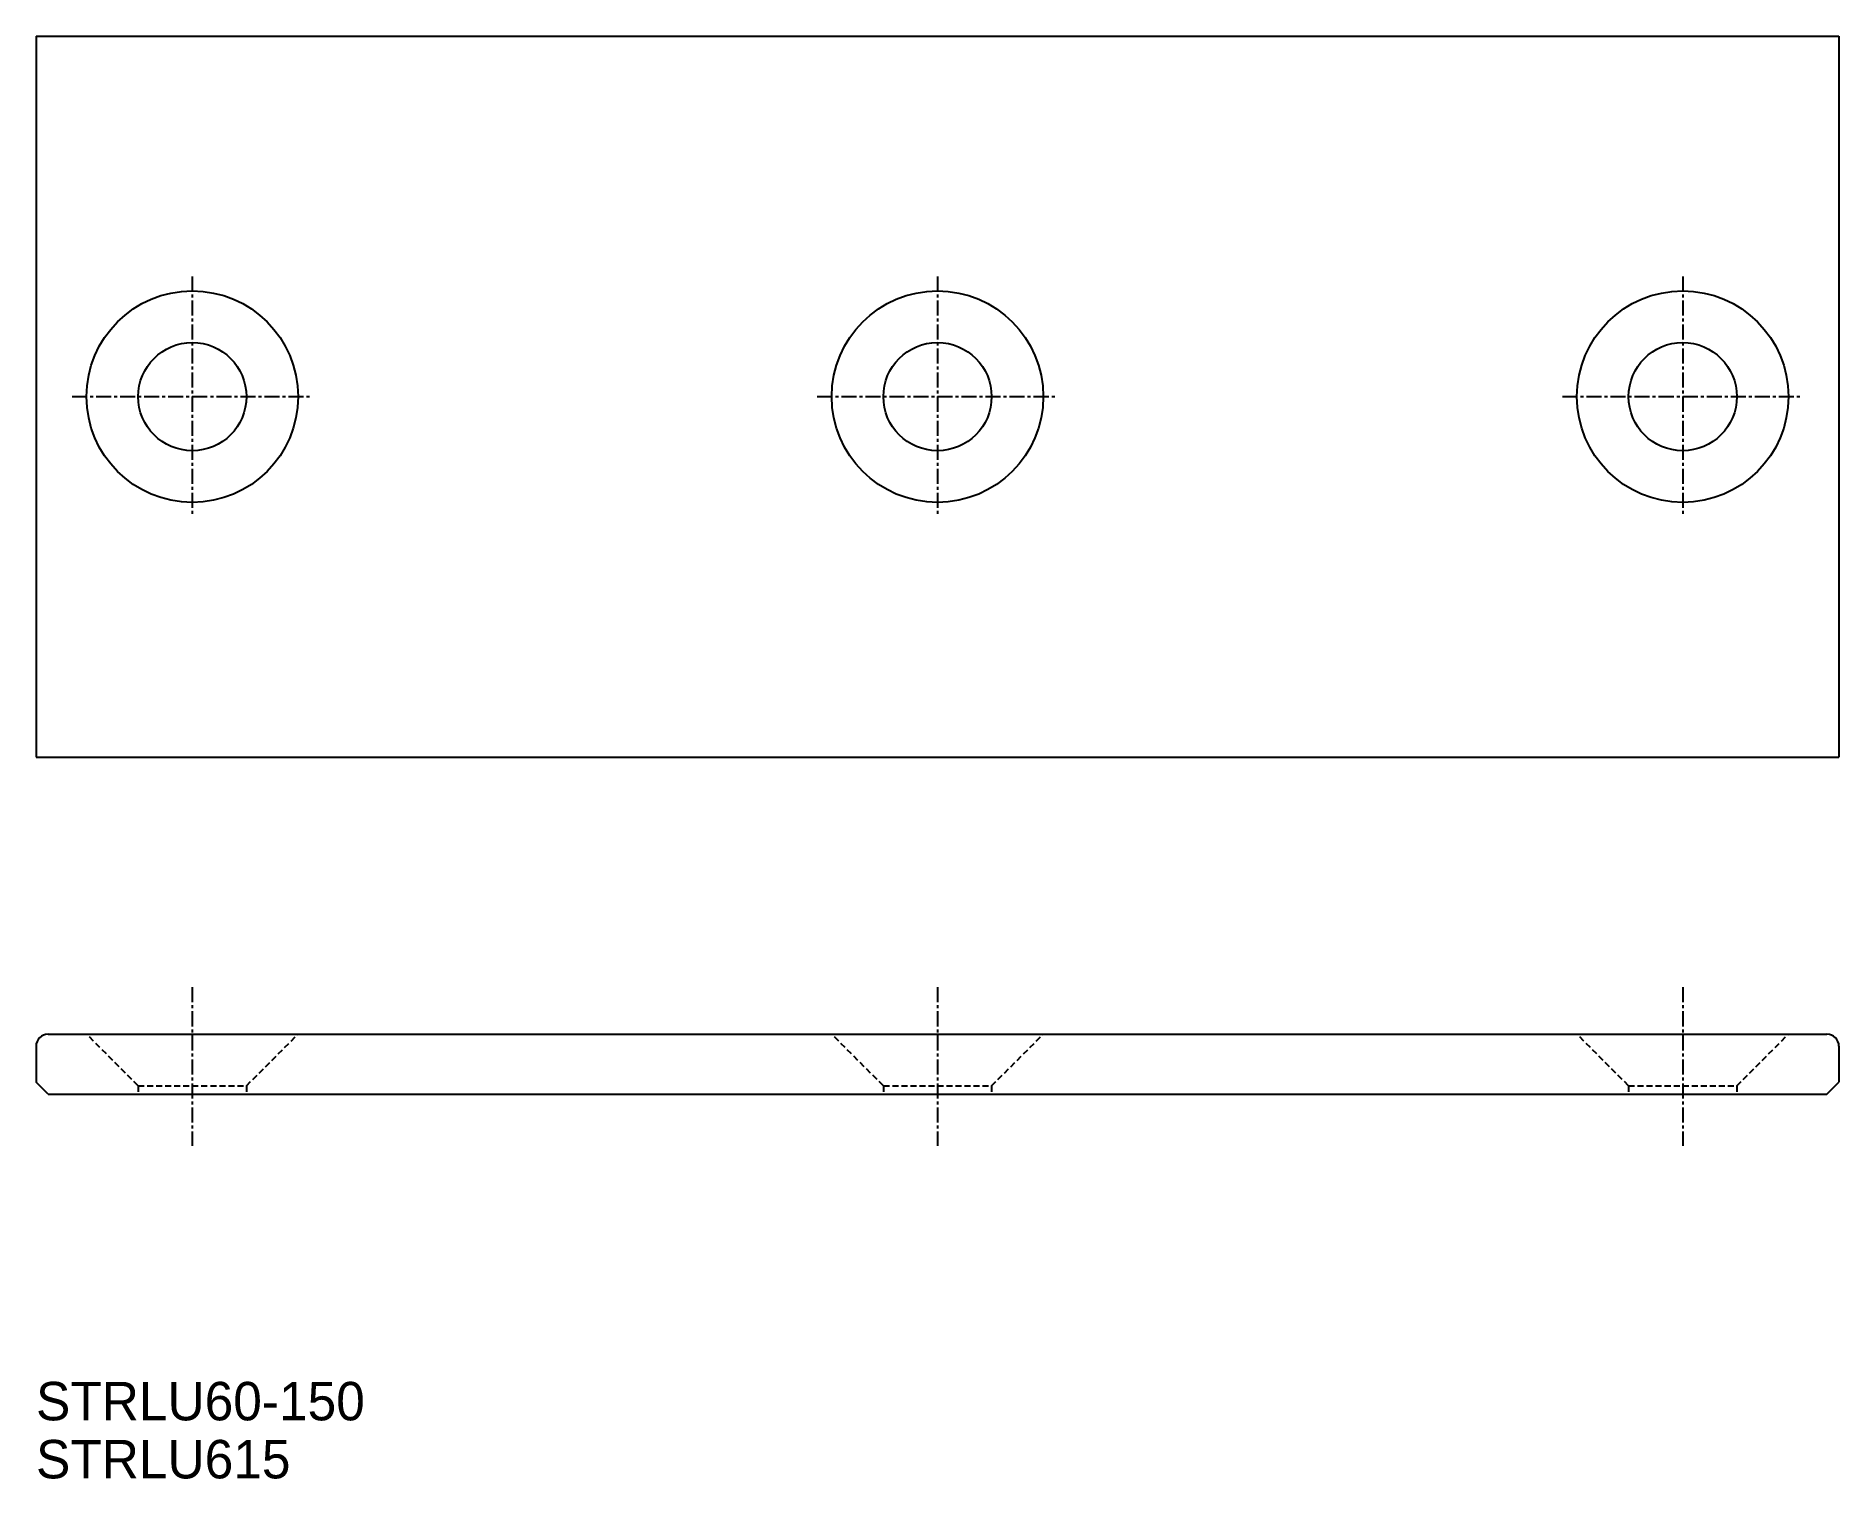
# Model space of a CAD drawing. Extents: x 10 to 160, y 10 to 130.
import ezdxf

# ---------------------------------------------------------------- set-up
doc = ezdxf.new("R2010")
doc.units = 0
doc.linetypes.add('CENTER', pattern=[2, 1.25, -0.25, 0.25, -0.25])
doc.linetypes.add('DASHED', pattern=[0.75, 0.5, -0.25])
doc.layers.get('0').update_dxf_attribs({"linetype": 'CONTINUOUS'})
doc.layers.add('CENTER', color=1, linetype='CENTER')

msp = doc.modelspace()

# ---------------------------------------------------------------- linework, layer by layer
at = {"color": 7, "linetype": 'CONTINUOUS'}
for p, q in [((10, 130), (160, 130)), ((10, 130), (10, 70)), ((160, 130), (160, 70)), ((10, 70), (160, 70)), ((11, 46.96), (159, 46.96)), ((10, 45.96), (10, 42.96)), ((160, 45.96), (160, 42.96)), ((11, 41.96), (10, 42.96)), ((159, 41.96), (160, 42.96)), ((11, 41.96), (159, 41.96))]:
    msp.add_line(p, q, dxfattribs=at)
at = {"color": 3, "linetype": 'DASHED'}
for p, q in [((18.5, 42.66), (14.2, 46.96)), ((27.5, 42.66), (31.8, 46.96)), ((80.5, 42.66), (76.2, 46.96)), ((89.5, 42.66), (93.8, 46.96)), ((142.5, 42.66), (138.2, 46.96)), ((151.5, 42.66), (155.8, 46.96)), ((18.5, 42.66), (27.5, 42.66)), ((18.5, 42.66), (18.5, 41.96)), ((27.5, 42.66), (27.5, 41.96)), ((80.5, 42.66), (80.5, 41.96)), ((80.5, 42.66), (89.5, 42.66)), ((89.5, 42.66), (89.5, 41.96)), ((142.5, 42.66), (151.5, 42.66)), ((142.5, 42.66), (142.5, 41.96)), ((151.5, 42.66), (151.5, 41.96))]:
    msp.add_line(p, q, dxfattribs=at)
at = {"color": 7, "linetype": 'CONTINUOUS'}
for centre, radius in [((23, 100), 8.8), ((85, 100), 8.8), ((147, 100), 8.8), ((23, 100), 4.5), ((85, 100), 4.5), ((147, 100), 4.5)]:
    msp.add_circle(centre, radius, dxfattribs=at)
for centre, start, end in [((11, 45.96), 90, 180), ((159, 45.96), 0, 90)]:
    msp.add_arc(centre, 1, start, end, dxfattribs=at)
at = {"layer": 'CENTER', "color": 1, "linetype": 'CENTER'}
for p, q in [((23, 110), (23, 90)), ((85, 110), (85, 90)), ((147, 110), (147, 90)), ((13, 100), (33, 100)), ((75, 100), (95, 100)), ((137, 100), (157, 100)), ((23, 50.86), (23, 37.68)), ((85, 50.86), (85, 37.68)), ((147, 50.86), (147, 37.68))]:
    msp.add_line(p, q, dxfattribs=at)

# ---------------------------------------------------------------- texts
at = {"color": 7, "linetype": 'CONTINUOUS'}
for s, p in [('STRLU60-150', (10, 14.83)), ('STRLU615', (10, 10))]:
    msp.add_text(s, height=3.2, dxfattribs=at).set_placement(p)

doc.saveas('drawing.dxf')
